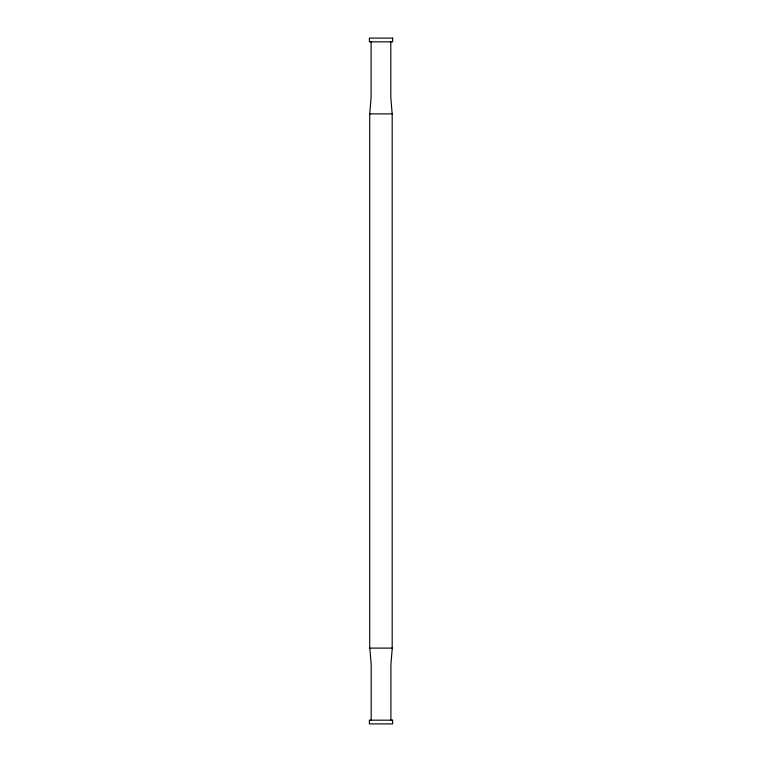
<?xml version="1.0" encoding="UTF-8"?>
<svg xmlns="http://www.w3.org/2000/svg" width="762" height="762" viewBox="0 0 762 762"><rect width="100%" height="100%" fill="white"/><g stroke="black" fill="none" stroke-linecap="round" stroke-linejoin="round"><path stroke-width="1.14" d="M390.906 720.185L390.906 664.388L392.278 648.11L369.722 648.11L369.722 113.89L371.094 97.612L371.094 41.815M369.722 113.89L392.182 113.89L392.182 648.11M392.182 113.89L390.811 97.612L390.811 41.815M369.818 648.11L371.189 664.388L371.189 720.185M392.63 38.1L369.38 38.1L369.38 41.824L392.63 41.824L392.63 38.1M392.62 720.176L369.37 720.176L369.37 723.9L392.62 723.9L392.62 720.176"/></g></svg>
